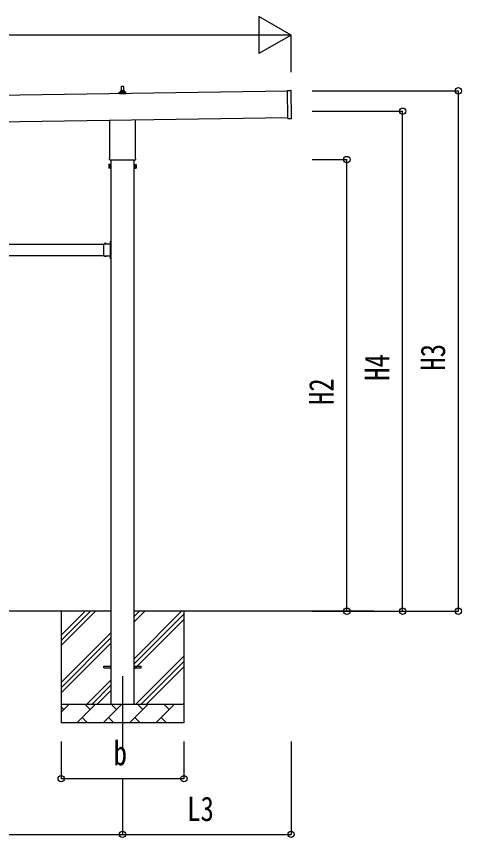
# Model space of a CAD drawing. Units: millimetres, scale not verified. Extents: x -16820 to 16820, y -11880 to 11880.
# Drawn here: x 1793 to 4187, y -6149 to -1734 of the extents above; entities that cross this region are included whole.
import ezdxf
from ezdxf.enums import TextEntityAlignment as Align

# ---------------------------------------------------------------- set-up
doc = ezdxf.new("R2010")
doc.units = ezdxf.units.MM
doc.header["$LTSCALE"] = 50
for name, color, linetype in [('0-4_YKK_12', 2, 'Continuous'), ('0-5_YKK_13', 4, 'Continuous'), ('0-6_YKK_A1', 4, 'Continuous'), ('0-7_YKK_D', 6, 'Continuous')]:
    doc.layers.add(name, color=color, linetype=linetype)
doc.styles.add('ＭＳ ゴシック', font='')
doc.styles.get('ＭＳ ゴシック').set_extended_font_data('MS Gothic')

msp = doc.modelspace()

# ---------------------------------------------------------------- linework, layer by layer
at = {"layer": '0-4_YKK_12'}
msp.add_line((2363.58, -5282), (2363.58, -5682), dxfattribs=at)
at = {"layer": '0-5_YKK_13'}
for p, q in [((2357.58, -2134.17), (2358.31, -2110.64)), ((2359.31, -2109.67), (2367.85, -2109.67)), ((2368.85, -2110.64), (2369.58, -2134.17)), ((2345.33, -2149.67), (2345.33, -2141.95)), ((2381.83, -2149.67), (2345.33, -2149.67)), ((2345.71, -2141.17), (2381.45, -2141.17)), ((2346.09, -2140.98), (2352.81, -2139.35)), ((2353.2, -2139.17), (2373.96, -2139.17)), ((2353.58, -2138.38), (2353.58, -2134.17)), ((2354.58, -2134.17), (2372.58, -2134.17)), ((2373.58, -2138.38), (2373.58, -2134.17)), ((2381.06, -2140.98), (2374.34, -2139.35)), ((2381.83, -2149.67), (2381.83, -2141.95)), ((3250.41, -2132.38), (3269.41, -2132.11)), ((3252.56, -2282.36), (3250.41, -2132.38)), ((3272.54, -2281.08), (3270.42, -2133.09)), ((2295.28, -2493.66), (2295.28, -2293.01)), ((2431.88, -2291.05), (2431.88, -2493.66)), ((3252.56, -2282.36), (3271.55, -2282.09)), ((2293.58, -2502.43), (2293.58, -2496.93)), ((2431.52, -2505.93), (2295.64, -2505.93)), ((2433.58, -2496.93), (2433.58, -2502.43)), ((2289.58, -2531.93), (2290.34, -2530.61)), ((2289.58, -2531.93), (2289.58, -2548.93)), ((2289.58, -2548.93), (2290.34, -2550.24)), ((2296.58, -2535.52), (2290.34, -2535.52)), ((2296.58, -2545.34), (2290.34, -2545.34)), ((2296.58, -2550.24), (2290.34, -2550.24)), ((2299.08, -2549.63), (2296.58, -2549.63)), ((2428.08, -2549.63), (2430.58, -2549.63)), ((2430.58, -2535.52), (2436.82, -2535.52)), ((2430.58, -2545.34), (2436.82, -2545.34)), ((2430.58, -2550.24), (2436.82, -2550.24)), ((2437.58, -2531.93), (2436.82, -2530.61)), ((2437.58, -2548.93), (2436.82, -2550.24)), ((2437.58, -2531.93), (2437.58, -2548.93)), ((2263.08, -2967.29), (2263.08, -2956.9)), ((2263.08, -2956.9), (2299.48, -2956.9)), ((2266.34, -2956.04), (2266.34, -2956.2)), ((2267.04, -2956.9), (2275.11, -2956.9)), ((2269.95, -2956.9), (2268.63, -2954.24)), ((2272.2, -2956.9), (2273.53, -2954.24)), ((2275.81, -2956.04), (2275.81, -2956.2)), ((2295.38, -2949), (2301.08, -2949)), ((2299.48, -2947.87), (2296.82, -2946.55)), ((2299.48, -2950.13), (2296.82, -2951.45)), ((2298.62, -2944.27), (2298.78, -2944.27)), ((2298.62, -2953.74), (2298.78, -2953.74)), ((2299.48, -2941.5), (2301.08, -2941.5)), ((2299.48, -2958.46), (2299.48, -2941.5)), ((2299.48, -2944.97), (2299.48, -2953.04)), ((2301.08, -2946), (2299.48, -2946)), ((2299.48, -2947), (2301.08, -2947)), ((2299.48, -2951), (2301.08, -2951)), ((2301.08, -2952), (2299.48, -2952)), ((2263.08, -3009.29), (2263.08, -2968.71)), ((2299.08, -2958.5), (2296.08, -2958.5)), ((2299.08, -2967.29), (2299.08, -2960.5)), ((2299.08, -3009.29), (2299.08, -2968.71)), ((2263.08, -3021.1), (2263.08, -3010.71)), ((2263.08, -3021.1), (2299.48, -3021.1)), ((2266.34, -3021.96), (2266.34, -3021.8)), ((2267.04, -3021.1), (2275.11, -3021.1)), ((2269.95, -3021.1), (2268.63, -3023.76)), ((2272.2, -3021.1), (2273.53, -3023.76)), ((2275.81, -3021.96), (2275.81, -3021.8)), ((2296.08, -3019.5), (2299.08, -3019.5)), ((2299.48, -3027.87), (2296.82, -3026.55)), ((2299.48, -3030.13), (2296.82, -3031.45)), ((2298.62, -3024.27), (2298.78, -3024.27)), ((2298.62, -3033.74), (2298.78, -3033.74)), ((2299.08, -3017.5), (2299.08, -3010.71)), ((2299.48, -3036.5), (2299.48, -3019.54)), ((2299.48, -3024.97), (2299.48, -3033.04)), ((2299.48, -3027), (2301.08, -3027)), ((2299.48, -3031), (2301.08, -3031)), ((2299.48, -3036.5), (2301.08, -3036.5)), ((2263.58, -5227.5), (2301.08, -5227.5)), ((2263.58, -5236.5), (2263.58, -5227.5)), ((2263.58, -5236.5), (2301.08, -5236.5)), ((2426.08, -5227.5), (2463.58, -5227.5)), ((2426.08, -5236.5), (2463.58, -5236.5)), ((2463.58, -5236.5), (2463.58, -5227.5))]:
    msp.add_line(p, q, dxfattribs=at)
for points in [[(2296.58, -2550.24), (2296.58, -2530.61), (2290.34, -2530.61)], [(2296.58, -2549.63), (2296.58, -2531.23), (2299.08, -2531.23)], [(2430.58, -2549.63), (2430.58, -2531.23), (2428.08, -2531.23)], [(2430.58, -2550.24), (2430.58, -2530.61), (2436.82, -2530.61)], [(2299.08, -2960.5), (2296.08, -2960.5), (2296.08, -2956.9)], [(2301.08, -2956.5), (2301.08, -2950.5), (2301.08, -2947.5), (2301.08, -2941.5)], [(2299.08, -3017.5), (2296.08, -3017.5), (2296.08, -3021.1)], [(2301.08, -3036.5), (2301.08, -3030.5), (2301.08, -3027.5), (2301.08, -3021.5)]]:
    msp.add_lwpolyline(points, dxfattribs=at)
for points in [[(2299.08, -2550.93), (2299.08, -2529.93), (2301.08, -2529.93), (2301.08, -2550.93)], [(2428.08, -2550.93), (2428.08, -2529.93), (2426.08, -2529.93), (2426.08, -2550.93)]]:
    msp.add_lwpolyline(points, close=True, dxfattribs=at)
for centre, radius, start, end in [((2359.31, -2110.67), 1, 90, 178.60509), ((2367.85, -2110.67), 1, 1.39491, 90), ((2346.33, -2141.95), 1, 103.62699, 180), ((2352.58, -2138.38), 1, 283.62699, 0), ((2357.66, -2134.8), 4.13, 90, 171.17633), ((2354.58, -2135.17), 1, 90, 180), ((2366.91, -2134.17), 4.83, 133.60282, 180), ((2360.25, -2134.17), 4.83, 0, 46.39718), ((2369.49, -2134.8), 4.13, 8.82367, 90), ((2372.58, -2135.17), 1, 0, 90), ((2374.58, -2138.38), 1, 180, 256.37301), ((2380.83, -2141.95), 1, 0, 76.37301), ((3269.42, -2133.11), 1, 0.81845, 90.81845), ((3271.54, -2281.09), 1, 270.81845, 0.81845), ((2297.58, -2496.93), 4, 125.09963, 180), ((2297.58, -2502.43), 4, 180, 194.47751), ((2297.58, -2502.43), 4, 194.47751, 241.04498), ((2429.58, -2502.43), 4, 298.95502, 345.52249), ((2429.58, -2496.93), 4, 0, 54.90037), ((2429.58, -2502.43), 4, 345.52249, 0), ((2293.92, -2533.07), 4.34, 145.61575, 214.38425), ((2305.82, -2540.43), 16.24, 162.41205, 197.58795), ((2293.92, -2547.79), 4.34, 145.61575, 214.38425), ((2433.23, -2533.07), 4.34, 325.61575, 34.38425), ((2421.34, -2540.43), 16.24, 342.41205, 17.58795), ((2433.23, -2547.79), 4.34, 325.61575, 34.38425), ((2267.04, -2956.2), 0.7, 180, 270), ((2267.21, -2956.04), 0.862, 129.12355, 180), ((2271.08, -2960.8), 7, 90, 129.12355), ((2271.08, -2960.8), 7, 50.87645, 90), ((2275.11, -2956.2), 0.7, 270, 0), ((2274.95, -2956.04), 0.862, 0, 50.87645), ((2303.38, -2949), 7, 140.87645, 180), ((2303.38, -2949), 7, 180, 219.12355), ((2298.62, -2945.13), 0.862, 90, 140.87645), ((2298.62, -2952.87), 0.862, 219.12355, 270), ((2298.78, -2944.97), 0.7, 0, 90), ((2298.78, -2953.04), 0.7, 270, 0), ((2299.08, -2956.5), 2, 270, 0), ((2262.38, -2968), 1, 314.427, 45.573), ((2299.78, -2968), 1, 134.427, 225.573), ((2262.38, -3010), 1, 314.427, 45.573), ((2267.04, -3021.8), 0.7, 90, 180), ((2267.21, -3021.96), 0.862, 180, 230.87645), ((2271.08, -3017.2), 7, 230.87645, 270), ((2271.08, -3017.2), 7, 270, 309.12355), ((2275.11, -3021.8), 0.7, 0, 90), ((2274.95, -3021.96), 0.862, 309.12355, 0), ((2303.38, -3029), 7, 140.87645, 180), ((2303.38, -3029), 7, 180, 219.12355), ((2298.62, -3025.13), 0.862, 90, 140.87645), ((2298.62, -3032.87), 0.862, 219.12355, 270), ((2299.78, -3010), 1, 134.427, 225.573), ((2298.78, -3024.97), 0.7, 0, 90), ((2298.78, -3033.04), 0.7, 270, 0), ((2299.08, -3021.5), 2, 0, 90)]:
    msp.add_arc(centre, radius, start, end, dxfattribs=at)
at = {"layer": '0-6_YKK_A1'}
for p, q in [((-2126.48, -2211.16), (3250.44, -2134.38)), ((3252.51, -2279.33), (-2124.41, -2356.14)), ((2301.08, -2505.93), (2301.08, -5432)), ((2426.08, -5432), (2426.08, -2505.93)), ((664.08, -2959), (2263.08, -2959)), ((664.08, -3019), (2263.08, -3019)), ((2296.08, -3019), (2300.58, -3019)), ((2301.08, -4932), (626.08, -4932)), ((2033.58, -4932), (2033.58, -5532)), ((2033.58, -5117.05), (2218.63, -4932)), ((2033.58, -5088.77), (2190.35, -4932)), ((2033.58, -5060.48), (2162.06, -4932)), ((3714.46, -4932), (2426.08, -4932)), ((2426.08, -5187.1), (2681.18, -4932)), ((2426.08, -4989.11), (2483.19, -4932)), ((2426.08, -4960.82), (2454.9, -4932)), ((2693.58, -4932), (2693.58, -5532)), ((2426.08, -5215.38), (2693.58, -4947.88)), ((2426.08, -5243.67), (2693.58, -4976.17)), ((2033.58, -5315.04), (2301.08, -5047.54)), ((2033.58, -5343.32), (2301.08, -5075.82)), ((2033.58, -5371.61), (2301.08, -5104.11)), ((2435.74, -5432), (2693.58, -5174.16)), ((2464.02, -5432), (2693.58, -5202.44)), ((2492.31, -5432), (2693.58, -5230.73)), ((2171.18, -5432), (2301.08, -5302.1)), ((2199.46, -5432), (2301.08, -5330.38)), ((2227.75, -5432), (2301.08, -5358.67)), ((2690.29, -5432), (2693.58, -5428.72)), ((2033.58, -5432), (2693.58, -5432)), ((2033.58, -5474.89), (2076.47, -5432)), ((2047.92, -5460.55), (2033.58, -5446.21)), ((2117.89, -5532), (2217.89, -5432)), ((2189.34, -5460.55), (2160.79, -5432)), ((2259.32, -5532), (2359.32, -5432)), ((2330.76, -5460.55), (2302.21, -5432)), ((2400.74, -5532), (2500.74, -5432)), ((2472.18, -5460.55), (2443.63, -5432)), ((2542.16, -5532), (2642.16, -5432)), ((2613.6, -5460.55), (2585.05, -5432)), ((2146.45, -5503.45), (2175, -5532)), ((2287.87, -5503.45), (2316.42, -5532)), ((2429.29, -5503.45), (2457.84, -5532)), ((2570.71, -5503.45), (2599.26, -5532)), ((2693.58, -5532), (2033.58, -5532))]:
    msp.add_line(p, q, dxfattribs=at)
msp.add_lwpolyline([(2296.08, -2959), (2300.58, -2959), (2300.58, -3019)], dxfattribs=at)
at = {"layer": '0-7_YKK_D'}
for p, q in [((3270, -1833.89), (3096.8, -1733.89)), ((3096.8, -1733.89), (3096.8, -1933.89)), ((3070, -1833.89), (-7351.01, -1833.89)), ((3270, -1833.89), (2923.59, -1833.89)), ((3270, -1833.89), (3096.8, -1933.89)), ((3270, -2034.09), (3270, -1832.89)), ((3383.98, -2133.89), (4171, -2133.89)), ((4170, -4932), (4170, -2133.89)), ((3383.98, -2243.43), (3871, -2243.43)), ((3870, -4932), (3870, -2243.43)), ((3383.98, -2503.43), (3571, -2503.43)), ((3570, -4932), (3570, -2503.43)), ((3383.98, -4932), (3571, -4932)), ((3383.98, -4932), (4171, -4932)), ((3383.98, -4932), (3871, -4932)), ((2033.58, -5632), (2033.58, -5833)), ((2693.58, -5632), (2693.58, -5833)), ((3270, -5633), (3270, -6133)), ((2033.58, -5832), (2693.58, -5832)), ((2363.58, -5833), (2363.58, -6133)), ((2363.58, -5833), (2363.58, -6133)), ((563.58, -6132), (2363.58, -6132)), ((2363.58, -6132), (3270, -6132))]:
    msp.add_line(p, q, dxfattribs=at)
for centre in [(4170, -2133.89), (3870, -2243.43), (3570, -2503.43), (3570, -4932), (3870, -4932), (4170, -4932), (2033.58, -5832), (2693.58, -5832), (2363.58, -6132), (2363.58, -6132), (3270, -6132)]:
    msp.add_circle(centre, 17, dxfattribs=at)

# ---------------------------------------------------------------- texts
at = {"layer": '0-7_YKK_D', "style": 'ＭＳ ゴシック', "width": 0.8}
for s, p in [('H3', (4138, -3638.55)), ('H4', (3838, -3693.31)), ('H2', (3538, -3823.31))]:
    msp.add_text(s, height=132, rotation=90, dxfattribs=at).set_placement(p, align=Align.BOTTOM_LEFT)
for s, p in [('b', (2315.58, -5800)), ('L3', (2711.19, -6100))]:
    msp.add_text(s, height=132, dxfattribs=at).set_placement(p, align=Align.BOTTOM_LEFT)

doc.saveas('drawing.dxf')
